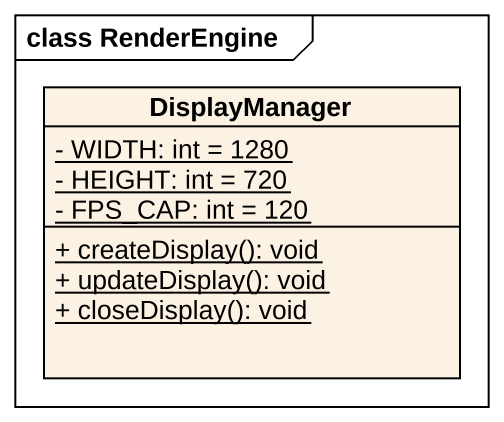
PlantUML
@startuml
mainframe class RenderEngine
hide circle
hide empty members
skinparam classAttributeIconSize 0
class DisplayManager {
  {static} - WIDTH: int = 1280
  {static} - HEIGHT: int = 720
  {static} - FPS_CAP: int = 120
  {static} + createDisplay(): void
  {static} + updateDisplay(): void
  {static} + closeDisplay(): void
}
@enduml
